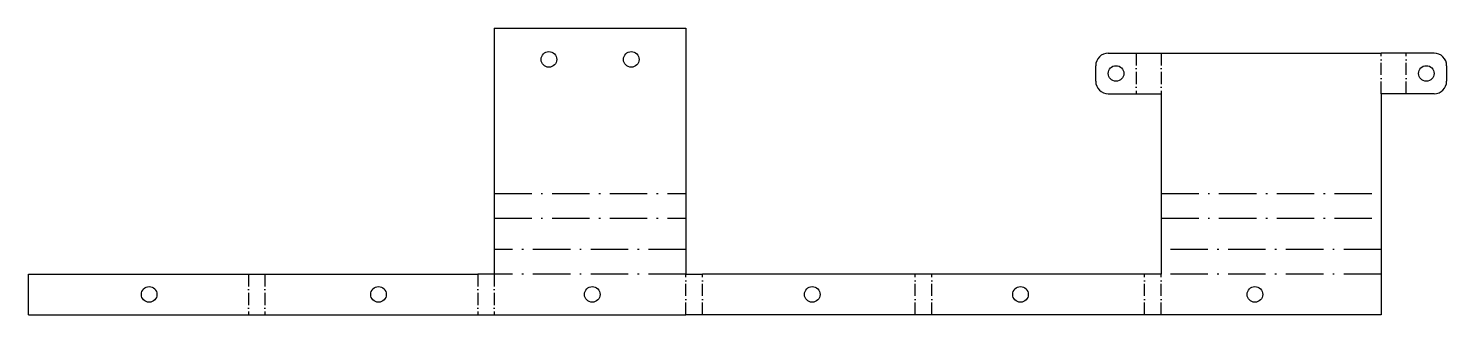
# Model space of a CAD drawing. Extents: x 367 to 822, y 375 to 466.
import ezdxf

# ---------------------------------------------------------------- set-up
doc = ezdxf.new("R2010")
doc.units = 0
doc.linetypes.add('DASHDOT', pattern=[18.5, 12, -3, 0.5, -3])
doc.layers.get('0').update_dxf_attribs({"linetype": 'CONTINUOUS'})

msp = doc.modelspace()

# ---------------------------------------------------------------- linework, layer by layer
at = {"color": 7}
for p, q in [((516.609802, 466.463104), (577.990967, 466.463135)), ((516.609802, 466.463104), (516.609802, 413.463104)), ((577.990967, 466.463135), (577.990967, 413.463104)), ((730.171875, 458.463135), (800.608582, 458.463135)), ((730.171875, 445.463135), (730.171875, 413.463104)), ((800.608582, 445.463135), (800.608582, 413.463104)), ((367.428223, 387.536896), (437.86496, 387.536896)), ((443.173706, 387.536896), (511.301056, 387.536896)), ((651.427063, 387.536896), (583.299744, 387.536896)), ((724.863159, 387.536896), (656.735779, 387.536896)), ((367.428223, 374.536896), (437.86496, 374.536896)), ((443.173706, 374.536896), (511.301056, 374.536896)), ((516.609802, 374.536896), (577.990967, 374.536896)), ((651.427063, 374.536896), (583.299744, 374.536896)), ((724.863159, 374.536896), (656.735779, 374.536896)), ((800.608582, 374.536896), (730.171875, 374.536896))]:
    msp.add_line(p, q, dxfattribs=at)
at = {"color": 7, "ltscale": 0.125}
for p, q in [((709.20874, 449.463135), (709.20874, 454.463135)), ((821.571716, 454.463135), (821.571716, 449.463135))]:
    msp.add_line(p, q, dxfattribs=at)
at = {"color": 7, "ltscale": 0.225}
for p, q in [((713.20874, 458.463135), (722.20874, 458.463135)), ((817.571716, 458.463135), (808.571716, 458.463135)), ((713.20874, 445.463135), (722.20874, 445.463135)), ((817.571716, 445.463135), (808.571716, 445.463135))]:
    msp.add_line(p, q, dxfattribs=at)
at = {"color": 7, "linetype": 'DASHDOT', "ltscale": 0.325}
for p, q in [((722.20874, 458.463135), (722.20874, 445.463135)), ((730.171875, 458.463135), (730.171875, 445.463135)), ((800.608582, 445.463135), (800.608582, 458.463135)), ((808.571716, 445.463135), (808.571716, 458.463135)), ((437.86496, 387.536896), (437.86496, 374.536896)), ((443.173706, 387.536896), (443.173706, 374.536896)), ((511.301056, 387.536896), (511.301056, 374.536896)), ((516.609802, 387.536896), (516.609802, 374.536896)), ((577.990967, 374.536896), (577.990967, 387.536896)), ((583.299744, 374.536896), (583.299744, 387.536896)), ((651.427063, 374.536896), (651.427063, 387.536896)), ((656.735779, 374.536896), (656.735779, 387.536896)), ((724.863159, 374.536896), (724.863159, 387.536896)), ((730.171875, 374.536896), (730.171875, 387.536896))]:
    msp.add_line(p, q, dxfattribs=at)
at = {"color": 7, "ltscale": 0.199078}
for p, q in [((722.20874, 458.463135), (730.171875, 458.463135)), ((808.571716, 458.463135), (800.608582, 458.463135)), ((722.20874, 445.463135), (730.171875, 445.463135)), ((808.571716, 445.463135), (800.608582, 445.463135)), ((516.609802, 413.463104), (516.609802, 405.5)), ((577.990967, 413.463104), (577.990967, 405.5)), ((730.171875, 413.463104), (730.171875, 405.5)), ((800.608582, 413.463104), (800.608582, 405.5)), ((516.609802, 395.5), (516.609802, 387.536896)), ((577.990967, 395.5), (577.990967, 387.536896)), ((730.171875, 395.5), (730.171875, 387.536896)), ((800.608582, 395.5), (800.608582, 387.536896))]:
    msp.add_line(p, q, dxfattribs=at)
at = {"color": 7, "linetype": 'DASHDOT'}
for p, q in [((516.609802, 413.463104), (577.990967, 413.463104)), ((730.171875, 413.463104), (800.608582, 413.463104)), ((516.609802, 405.5), (577.990967, 405.5)), ((730.171875, 405.5), (800.608582, 405.5)), ((577.990967, 395.5), (516.609802, 395.5)), ((800.608582, 395.5), (730.171875, 395.5)), ((577.990967, 387.536896), (516.609802, 387.536896)), ((800.608582, 387.536896), (730.171875, 387.536896))]:
    msp.add_line(p, q, dxfattribs=at)
at = {"color": 7, "ltscale": 0.25}
for p, q in [((516.609802, 405.5), (516.609802, 395.5)), ((577.990967, 405.5), (577.990967, 395.5)), ((730.171875, 405.5), (730.171875, 395.5)), ((800.608582, 405.5), (800.608582, 395.5))]:
    msp.add_line(p, q, dxfattribs=at)
at = {"color": 7, "ltscale": 0.325}
for p, q in [((367.428223, 374.536896), (367.428223, 387.536896)), ((800.608582, 387.536896), (800.608582, 374.536896))]:
    msp.add_line(p, q, dxfattribs=at)
at = {"color": 7, "ltscale": 0.132719}
for p, q in [((437.86496, 387.536896), (443.173706, 387.536896)), ((516.609802, 387.536896), (511.301056, 387.536896)), ((577.990967, 387.536896), (583.299744, 387.536896)), ((437.86496, 374.536896), (443.173706, 374.536896)), ((511.301056, 374.536896), (516.609802, 374.536896)), ((583.299744, 374.536896), (577.990967, 374.536896))]:
    msp.add_line(p, q, dxfattribs=at)
at = {"color": 7, "ltscale": 0.132718}
for p, q in [((656.735779, 387.536896), (651.427063, 387.536896)), ((730.171875, 387.536896), (724.863159, 387.536896)), ((656.735779, 374.536896), (651.427063, 374.536896)), ((730.171875, 374.536896), (724.863159, 374.536896))]:
    msp.add_line(p, q, dxfattribs=at)
at = {"color": 7}
for centre in [(534.109802, 456.463104), (560.490967, 456.463104), (715.70874, 451.963135), (815.071716, 451.963135), (406.11496, 381.036896), (479.551056, 381.036896), (547.990967, 381.036896), (618.422791, 381.036896), (685.112732, 381.036896), (760.171875, 381.036896)]:
    msp.add_circle(centre, 2.5, dxfattribs=at)
for centre, start, end in [((713.20874, 454.463135), 90, 180.000003), ((817.571716, 454.463135), 0.000001, 90.00001), ((713.20874, 449.463135), 180.000003, 270.000005), ((817.571716, 449.463135), 270.000005, 0.000001)]:
    msp.add_arc(centre, 4, start, end, dxfattribs=at)

doc.saveas('drawing.dxf')
